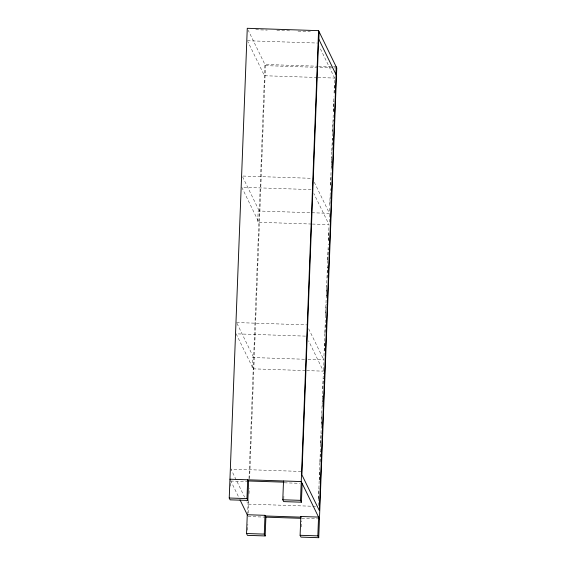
<?xml version="1.0" encoding="UTF-8"?>
<svg xmlns="http://www.w3.org/2000/svg" width="566" height="566" viewBox="0 0 566 566"><rect width="100%" height="100%" fill="white"/><g stroke="black" fill="none" stroke-linecap="round" stroke-linejoin="round"><path stroke-width="0.42" stroke-dasharray="2.83 2.12" d="M230.645 486.173L230.843 481.05L247.724 481.602M247.618 514.529L248.12 501.49M248.998 478.652L264.909 64.474L317.717 66.215M247.625 530.229L247.858 524.25M248.29 513.037L248.764 500.677M249.033 493.623L249.238 488.324M249.613 478.617L265.475 65.642L248.219 30.246M283.785 499.042L283.913 495.625M301.388 526.868L301.621 520.89M318.212 505.558L318.453 499.41M318.488 498.526L319.16 480.958M319.196 480.081L319.868 462.514M319.903 461.637L320.575 444.069M320.611 443.185L323.313 372.916M308.024 359.368L323.809 359.884L324.113 351.981M324.148 351.104L324.827 333.53M324.856 332.652L326.915 279.073M326.95 278.189L327.622 260.622M327.657 259.744L328.266 243.932M328.4 240.423L328.973 225.487M311.47 224.03L257.714 222.261L258.146 210.991L329.44 213.332L329.709 206.307M329.745 205.43L330.388 188.74M330.523 185.224L331.096 170.295M331.131 169.418L331.803 151.844M331.839 150.966L332.511 133.399M332.546 132.522L333.218 114.955M333.353 111.438L333.933 96.503M334.067 92.994L334.64 78.058L319.472 46.943M318.665 499.113L319.075 488.522M319.415 479.699L319.783 469.992M320.094 462.054L320.498 451.463M320.802 443.518L321.212 432.933M321.516 424.988L321.92 414.404M322.224 406.459L322.634 395.875M322.903 388.814L323.313 378.222M323.618 370.284L324.021 359.693M324.36 350.87L324.735 341.164M325.075 332.341L325.45 322.634M325.754 314.696L326.158 304.105M326.462 296.167L326.872 285.575M327.176 277.637L327.58 267.046M327.856 259.985L328.294 248.516M328.598 240.578L328.973 230.871M329.313 222.049L329.681 212.342M330.02 203.519L330.395 193.813M330.735 184.99L331.11 175.283M331.414 167.338L331.817 156.754M332.093 149.693L332.532 138.224M332.801 131.163L333.247 119.688M333.551 111.75L333.954 101.158M334.258 93.22L334.633 83.513M255.761 29.729L267.209 30.104M276.887 30.422L290.089 30.861M298.013 31.123L310.338 31.526M247.406 40.738L317.576 43.051M318.601 66.243L332.681 66.71M333.565 66.738L336.204 66.823M265.475 65.642L333.254 67.878M334.131 67.906L336.77 67.991M317.094 77.478L264.471 75.745L247.788 41.516M317.972 77.514L334.64 78.058M243.097 176.054L312.382 178.34M311.074 189.582L241.781 187.304L258.846 222.297M312.347 224.058L329.009 224.61L313.847 193.501M236.581 322.563L306.744 324.877M305.435 336.119L236.149 333.841L253.214 368.848M304.515 359.247L252.514 357.535L252.082 368.813L305.838 370.581M306.715 370.61L323.377 371.155L308.59 340.817M301.119 471.428L230.949 469.115L244.604 497.125M284.408 482.812L299.605 483.314M315.552 506.351L248.014 504.122L246.882 501.787M248.156 516.56L265.886 517.147M301.72 518.329L317.759 518.859M314.279 182.231L329.44 213.332M242.595 176.804L259.278 211.026M308.64 328.768L323.809 359.884M236.963 323.342L253.646 357.57M230.518 480.385L238.859 497.5"/><path stroke-width="0.85" d="M247.851 500.422L246.96 498.596L247.682 479.805L248.573 481.631L247.851 500.422L230.121 499.835L229.23 498.009L247.271 28.3L318.566 30.649L336.77 67.991L318.729 537.7L300.999 537.113L300.107 535.287L300.829 516.496L318.559 517.083L317.837 535.875L318.729 537.7M246.543 533.526L247.264 514.735L264.994 515.322L265.886 517.147L265.164 535.938L247.434 535.351L246.543 533.526L264.272 534.106L265.164 535.938M264.272 534.106L264.994 515.322M302.138 483.399L301.416 502.183L283.686 501.603L282.795 499.771L283.516 480.987M301.416 502.183L300.525 500.358L318.566 30.649M318.849 39.33L319.139 31.816M335.914 74.337L336.204 66.823M229.952 479.218L301.246 481.567L319.45 518.909M248.248 480.973L284.082 482.154M229.23 498.009L246.96 498.596M282.795 499.771L300.525 500.358M265.312 515.98L301.147 517.161L300.829 516.496M265.886 517.147L300.843 518.3M300.107 535.287L317.837 535.875M240.005 499.849L247.583 515.4M318.658 38.941L301.911 474.832L319.358 510.617L336.105 74.726L318.658 38.941"/></g></svg>
